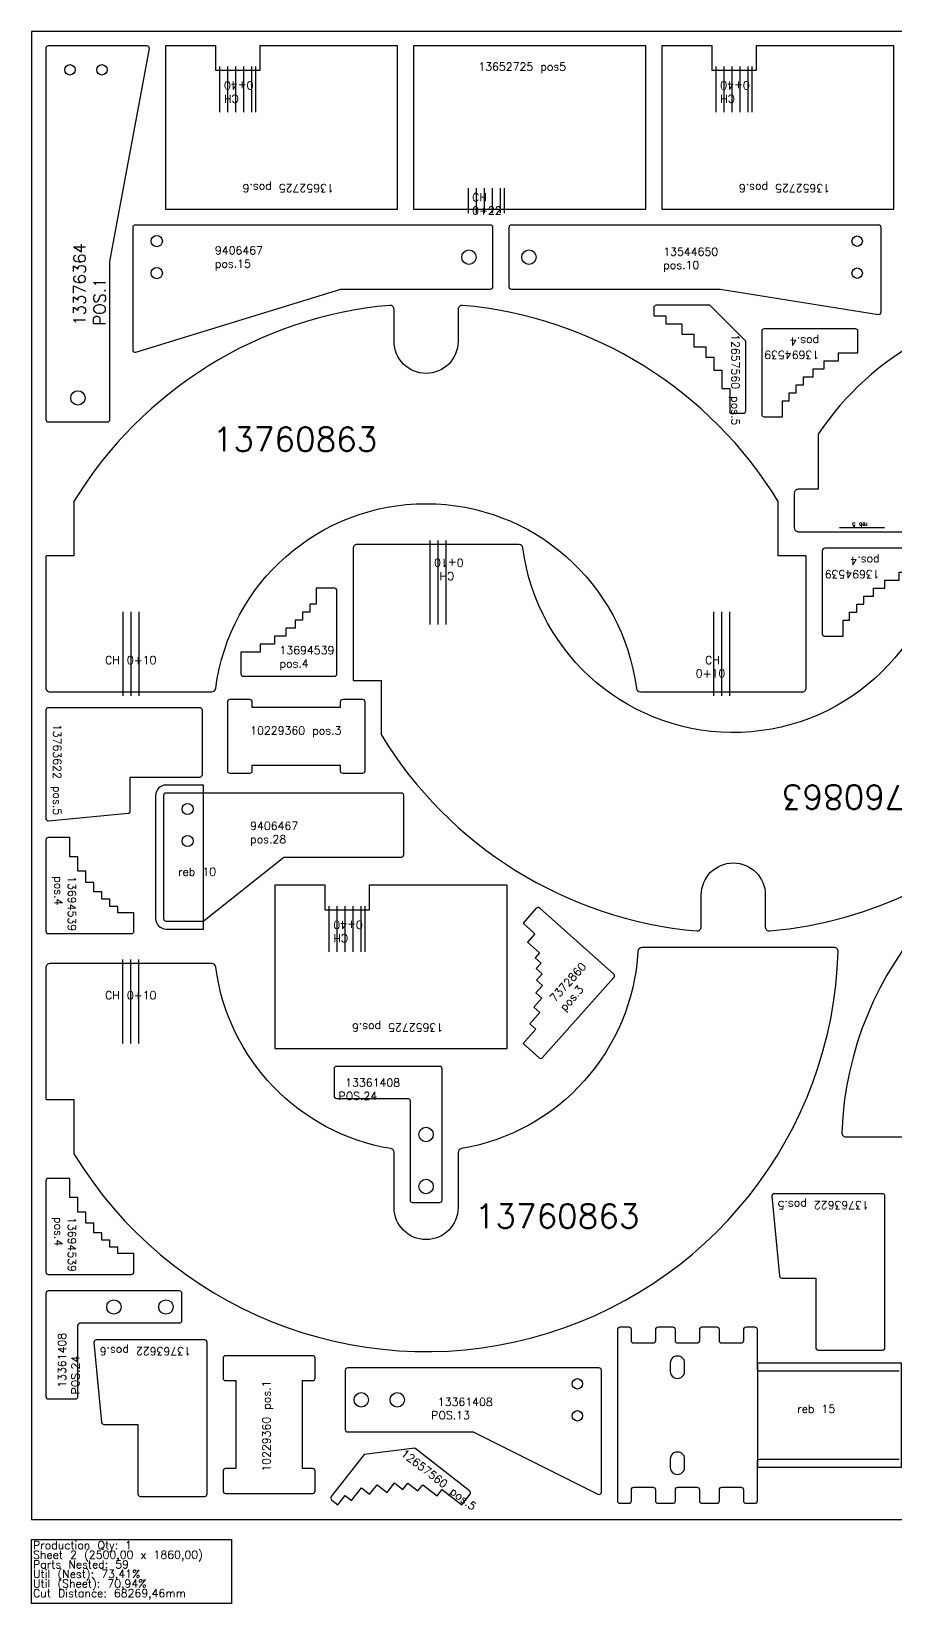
# Model space of a CAD drawing. Header units: millimetres. Extents: x 2625 to 5125, y -105 to 1860.
# Drawn here: x 2625 to 3704, y -105 to 1860 of the extents above; entities that cross this region are included whole.
import ezdxf

# ---------------------------------------------------------------- set-up
doc = ezdxf.new("R2010")
doc.units = ezdxf.units.MM
for name, color, linetype in [('10229360', 7, 'Continuous'), ('12657560', 7, 'Continuous'), ('12658287', 7, 'Continuous'), ('13361408v0', 7, 'Continuous'), ('13376364v01', 7, 'Continuous'), ('13544650v0', 7, 'Continuous'), ('13558074', 7, 'Continuous'), ('13694534', 7, 'Continuous'), ('13694539', 7, 'Continuous'), ('13760863', 7, 'Continuous'), ('13763622', 7, 'Continuous'), ('Chanfro', 7, 'Continuous'), ('Des.', 7, 'Continuous'), ('Rebaixo', 7, 'Continuous'), ('sheet', 24, 'Continuous'), ('Stats', 7, 'Continuous'), ('Texto', 7, 'Continuous')]:
    doc.layers.add(name, color=color, linetype=linetype)
doc.styles.get("Standard").update_dxf_attribs({"font": 'txt.shx'})

msp = doc.modelspace()

# ---------------------------------------------------------------- linework, layer by layer
at = {"color": 2}
for points in [[(3082.4, 1638), (3082.4, 1842), (2910.4, 1842), (2910.4, 1811), (2855.4, 1811), (2855.4, 1842), (2792.4, 1842), (2792.4, 1638)], [(3102.4, 1638), (3392.4, 1638), (3392.4, 1842), (3102.4, 1842)], [(3702.4, 1638), (3702.4, 1842), (3530.4, 1842), (3530.4, 1811), (3475.4, 1811), (3475.4, 1842), (3412.4, 1842), (3412.4, 1638)], [(3219.1, 588.8), (3219.1, 792.8), (3047.1, 792.8), (3047.1, 761.8), (2992.1, 761.8), (2992.1, 792.8), (2929.1, 792.8), (2929.1, 588.8)]]:
    msp.add_lwpolyline(points, close=True, dxfattribs=at)
msp.add_lwpolyline([(3239.1, 595.2), (3259.2, 577.2, 0.414214), (3263.5, 577.5), (3352.7, 677.4, 0.414214), (3352.5, 681.7), (3260, 764.2, 0.414214), (3255.7, 764), (3239.1, 745.4), (3254, 732), (3244.7, 721.6), (3259.6, 708.3), (3254.3, 702.3), (3261.7, 695.6), (3255.7, 688.9), (3263.2, 682.3), (3255.9, 674.1), (3263.3, 667.4), (3255.3, 658.5), (3262.8, 651.8), (3252.8, 640.6), (3260.3, 633.9), (3247.6, 619.8), (3255.1, 613.1)], format="xyb", close=True, dxfattribs=at)
at = {"layer": '10229360', "color": 2}
for points in [[(2900.8, 935.9), (2900.8, 942.9), (3010.8, 942.9), (3010.8, 935.9, 0.414214), (3013.8, 932.9), (3038.8, 932.9, 0.414214), (3041.8, 935.9), (3041.8, 1021.9, 0.414214), (3038.8, 1024.9), (3013.8, 1024.9, 0.414214), (3010.8, 1021.9), (3010.8, 1014.9), (2900.8, 1014.9), (2900.8, 1021.9, 0.414214), (2897.8, 1024.9), (2872.8, 1024.9, 0.414214), (2869.8, 1021.9), (2869.8, 935.9, 0.414214), (2872.8, 932.9), (2897.8, 932.9, 0.414214)], [(2979.4, 35.7), (2979.4, 60.7, 0.414214), (2976.4, 63.7), (2963.4, 63.7), (2963.4, 173.7), (2976.4, 173.7, 0.414214), (2979.4, 176.7), (2979.4, 201.7, 0.414214), (2976.4, 204.7), (2867.4, 204.7, 0.414214), (2864.4, 201.7), (2864.4, 176.7, 0.414214), (2867.4, 173.7), (2880.4, 173.7), (2880.4, 63.7), (2867.4, 63.7, 0.414214), (2864.4, 60.7), (2864.4, 35.7, 0.414214), (2867.4, 32.7), (2976.4, 32.7, 0.414214)]]:
    msp.add_lwpolyline(points, format="xyb", close=True, dxfattribs=at)
at = {"layer": '12657560', "color": 2}
for points in [[(3497.4, 1382.7), (3514.4, 1382.7, 0.414214), (3517.4, 1385.7), (3517.4, 1472.7), (3472.4, 1517.7), (3405.4, 1517.7, 0.414214), (3402.4, 1514.7), (3402.4, 1504.7), (3417.4, 1504.7), (3417.4, 1494.7), (3437.4, 1494.7), (3437.4, 1481.7), (3452.4, 1481.7), (3452.4, 1465.7), (3467.4, 1465.7), (3467.4, 1452.7), (3477.4, 1452.7), (3477.4, 1436.7), (3487.4, 1436.7), (3487.4, 1413.7), (3497.4, 1413.7)], [(3162.5, 18.3), (3172.9, 31.7, 0.414214), (3172.4, 36), (3103.8, 89.4), (3040.6, 81.5), (2999.5, 28.7, 0.414214), (3000, 24.5), (3007.9, 18.3), (3017.1, 30.2), (3025, 24), (3037.3, 39.8), (3047.5, 31.8), (3056.7, 43.6), (3069.4, 33.8), (3078.6, 45.7), (3088.8, 37.7), (3095, 45.6), (3107.6, 35.7), (3113.8, 43.6), (3131.9, 29.5), (3138, 37.4)]]:
    msp.add_lwpolyline(points, format="xyb", close=True, dxfattribs=at)
at = {"layer": '12658287', "color": 1}
msp.add_lwpolyline([(3709, 185.4), (3535, 185.4, -0.414214), (3532, 188.4), (3532, 237.4, 0.414214), (3529, 240.4), (3517.5, 240.4, 0.414214), (3514.5, 237.4), (3514.5, 223.4, -0.414214), (3511.5, 220.4), (3487.5, 220.4, -0.414214), (3484.5, 223.4), (3484.5, 237.4, 0.414214), (3481.5, 240.4), (3462.5, 240.4, 0.414214), (3459.5, 237.4), (3459.5, 223.4, -0.414214), (3456.5, 220.4), (3432.5, 220.4, -0.414214), (3429.5, 223.4), (3429.5, 237.4, 0.414214), (3426.5, 240.4), (3407.5, 240.4, 0.414214), (3404.5, 237.4), (3404.5, 223.4, -0.414214), (3401.5, 220.4), (3377.5, 220.4, -0.414214), (3374.5, 223.4), (3374.5, 237.4, 0.414214), (3371.5, 240.4), (3360, 240.4, 0.414214), (3357, 237.4), (3357, 23.4, 0.414214), (3360, 20.4), (3371.5, 20.4, 0.414214), (3374.5, 23.4), (3374.5, 37.4, -0.414214), (3377.5, 40.4), (3401.5, 40.4, -0.414214), (3404.5, 37.4), (3404.5, 23.4, 0.414214), (3407.5, 20.4), (3426.5, 20.4, 0.414214), (3429.5, 23.4), (3429.5, 37.4, -0.414214), (3432.5, 40.4), (3456.5, 40.4, -0.414214), (3459.5, 37.4), (3459.5, 23.4, 0.414214), (3462.5, 20.4), (3481.5, 20.4, 0.414214), (3484.5, 23.4), (3484.5, 37.4, -0.414214), (3487.5, 40.4), (3511.5, 40.4, -0.414214), (3514.5, 37.4), (3514.5, 23.4, 0.414214), (3517.5, 20.4), (3529, 20.4, 0.414214), (3532, 23.4), (3532, 72.4, -0.414214), (3535, 75.4), (3709, 75.4, -0.414214)], format="xyb", dxfattribs=at)
for points in [[(3423, 185.4, 1.00002), (3441, 185.4), (3441, 195.4, 1.000031), (3423, 195.4)], [(3441, 75.4, 1.000015), (3423, 75.4), (3423, 65.4, 1.00002), (3441, 65.4)]]:
    msp.add_lwpolyline(points, format="xyb", close=True, dxfattribs=at)
at = {"layer": '13361408v0', "color": 2}
for points in [[(3003, 563.3), (3003, 529.3, 0.414214), (3006, 526.3), (3095, 526.3, -0.414214), (3098, 523.3), (3098, 399.3, 0.414214), (3101, 396.3), (3135, 396.3, 0.414214), (3138, 399.3), (3138, 563.3, 0.414214), (3135, 566.3), (3006, 566.3, 0.414214)], [(2646, 150.7), (2680, 150.7, 0.414214), (2683, 153.7), (2683, 242.7, -0.414214), (2686, 245.7), (2810, 245.7, 0.414214), (2813, 248.7), (2813, 282.7, 0.414214), (2810, 285.7), (2646, 285.7, 0.414214), (2643, 282.7), (2643, 153.7, 0.414214)], [(3017, 112.6, 0.414214), (3020, 109.6), (3176.3, 109.6, -0.116434), (3177.6, 109.2), (3332.7, 31.7, 0.557537), (3337, 34.4), (3337, 186.6, 0.414214), (3334, 189.6), (3020, 189.6, 0.414214), (3017, 186.6)]]:
    msp.add_lwpolyline(points, format="xyb", close=True, dxfattribs=at)
for centre, radius in [((3118, 481.3), 9), ((3118, 416.3), 9), ((2728, 265.7), 9), ((2793, 265.7), 9), ((3037, 149.6), 9), ((3082, 149.6), 9), ((3307, 169.6), 6.5), ((3307, 129.6), 6.5)]:
    msp.add_circle(centre, radius, dxfattribs=at)
at = {"layer": '13376364v01', "color": 2}
msp.add_lwpolyline([(2720, 1372, 0.414214), (2723, 1375), (2723, 1571.7, -0.04581), (2723.1, 1572.3), (2772.3, 1838.5, 0.468921), (2769.4, 1842), (2646, 1842, 0.414214), (2643, 1839), (2643, 1375, 0.414214), (2646, 1372)], format="xyb", close=True, dxfattribs=at)
for centre, radius in [((2673, 1812), 6.5), ((2713, 1812), 6.5), ((2683, 1402), 9)]:
    msp.add_circle(centre, radius, dxfattribs=at)
at = {"layer": '13544650v0', "color": 2}
msp.add_lwpolyline([(3221.5, 1540.9, 0.414214), (3224.5, 1537.9), (3484.8, 1537.9, -0.039399), (3485.3, 1537.8), (3683.1, 1506.4, 0.461138), (3686.5, 1509.4), (3686.5, 1614.9, 0.414214), (3683.5, 1617.9), (3224.5, 1617.9, 0.414214), (3221.5, 1614.9)], format="xyb", close=True, dxfattribs=at)
for centre, radius in [((3656.5, 1597.9), 6.5), ((3246.5, 1577.9), 9), ((3656.5, 1557.9), 6.5)]:
    msp.add_circle(centre, radius, dxfattribs=at)
at = {"layer": '13558074', "color": 2}
msp.add_lwpolyline([(4442.1, 563.3, 0.414214), (4447.1, 568.3), (4447.1, 623.3, 0.414214), (4442.1, 628.3), (4412.1, 628.3), (4412.1, 709.4, 0.212169), (4117.8, 889.7, 0.453224), (4112.1, 884.7), (4112.1, 833.3, -1.000001), (4012.1, 833.3), (4012.1, 884.7, 0.453224), (4006.5, 889.7, 0.36609), (3637.4, 483.5, 0.424715), (3642.4, 478.3), (3848.7, 478.3, 0.393813), (3853.6, 483, -0.75439), (4246.9, 566, 0.27799), (4251.3, 563.3)], format="xyb", close=True, dxfattribs=at)
at = {"layer": '13694534', "color": 2}
msp.add_lwpolyline([(4077.2, 1234.7), (4233, 1234.7, 0.414214), (4238, 1239.7), (4238, 1282.7, 0.414214), (4233, 1287.7), (4208, 1287.7), (4208, 1356.7, 0.536675), (3608, 1356.7), (3608, 1287.7), (3583, 1287.7, 0.414214), (3578, 1282.7), (3578, 1239.7, 0.414214), (3583, 1234.7), (3738.8, 1234.7, 0.287408), (3743.3, 1237.5, -0.244504), (3878.8, 1338.4, 0.368017), (3883, 1343.3), (3883, 1402.7, -0.999993), (3933, 1402.7), (3933, 1343.3, 0.368017), (3937.2, 1338.4, -0.244504), (4072.7, 1237.5, 0.287408)], format="xyb", close=True, dxfattribs=at)
at = {"layer": '13694539', "color": 2}
for points in [[(3657.4, 1458.3), (3657.4, 1485.3, 0.414214), (3654.4, 1488.3), (3540.4, 1488.3, 0.414214), (3537.4, 1485.3), (3537.4, 1381.3, 0.414214), (3540.4, 1378.3), (3563.4, 1378.3), (3563.4, 1398.3), (3571.4, 1398.3), (3571.4, 1408.3), (3580.4, 1408.3), (3580.4, 1418.3), (3589.4, 1418.3), (3589.4, 1428.3), (3601.4, 1428.3), (3601.4, 1438.3), (3615.4, 1438.3), (3615.4, 1448.3), (3633.4, 1448.3), (3633.4, 1458.3)], [(3733, 1184.1), (3733, 1211.1, 0.414214), (3730, 1214.1), (3616, 1214.1, 0.414214), (3613, 1211.1), (3613, 1107.1, 0.414214), (3616, 1104.1), (3639, 1104.1), (3639, 1124.1), (3647, 1124.1), (3647, 1134.1), (3656, 1134.1), (3656, 1144.1), (3665, 1144.1), (3665, 1154.1), (3677, 1154.1), (3677, 1164.1), (3691, 1164.1), (3691, 1174.1), (3709, 1174.1), (3709, 1184.1)], [(2886.6, 1084), (2886.6, 1057, 0.414214), (2889.6, 1054), (3003.6, 1054, 0.414214), (3006.6, 1057), (3006.6, 1161, 0.414214), (3003.6, 1164), (2980.6, 1164), (2980.6, 1144), (2972.6, 1144), (2972.6, 1134), (2963.6, 1134), (2963.6, 1124), (2954.6, 1124), (2954.6, 1114), (2942.6, 1114), (2942.6, 1104), (2928.6, 1104), (2928.6, 1094), (2910.6, 1094), (2910.6, 1084)], [(2673, 852.4), (2646, 852.4, 0.414214), (2643, 849.4), (2643, 735.4, 0.414214), (2646, 732.4), (2750, 732.4, 0.414214), (2753, 735.4), (2753, 758.4), (2733, 758.4), (2733, 766.4), (2723, 766.4), (2723, 775.4), (2713, 775.4), (2713, 784.4), (2703, 784.4), (2703, 796.4), (2693, 796.4), (2693, 810.4), (2683, 810.4), (2683, 828.4), (2673, 828.4)], [(2673, 426.4), (2646, 426.4, 0.414214), (2643, 423.4), (2643, 309.4, 0.414214), (2646, 306.4), (2750, 306.4, 0.414214), (2753, 309.4), (2753, 332.4), (2733, 332.4), (2733, 340.4), (2723, 340.4), (2723, 349.4), (2713, 349.4), (2713, 358.4), (2703, 358.4), (2703, 370.4), (2693, 370.4), (2693, 384.4), (2683, 384.4), (2683, 402.4), (2673, 402.4)]]:
    msp.add_lwpolyline(points, format="xyb", close=True, dxfattribs=at)
at = {"layer": '13760863', "color": 2}
for points in [[(3380.8, 1039, 0.376631), (3385.7, 1034.6), (3588, 1034.6, 0.414214), (3593, 1039.6), (3593, 1203.6, 0.000528), (3592.6, 1204.6), (3558, 1204.6), (3558, 1272.3, 0.238363), (3163.4, 1517.6, 0.440334), (3158, 1512.7), (3158, 1472.6, -0.999997), (3078, 1472.6), (3078, 1512.7, 0.440334), (3072.6, 1517.6, 0.238363), (2678, 1272.3), (2678, 1204.6), (2643.4, 1204.6, 0.000528), (2643, 1203.6), (2643, 1039.6, 0.414214), (2648, 1034.6), (2850.3, 1034.6, 0.376631), (2855.2, 1039, -0.877777)], [(3061.8, 1048.7), (3061.8, 981.1, 0.238363), (3456.3, 735.7, 0.440334), (3461.8, 740.7), (3461.8, 780.7, -0.999997), (3541.8, 780.7), (3541.8, 740.7, 0.440334), (3547.2, 735.7, 0.380126), (4016.6, 1233.6, 0.422856), (4011.6, 1238.7), (3771.4, 1238.7, 0.398025), (3766.4, 1234, -0.911263), (3239, 1214.4, 0.376631), (3234.1, 1218.7), (3031.8, 1218.7, 0.414214), (3026.8, 1213.7), (3026.8, 1049.7, 0.000528), (3027.2, 1048.7)], [(2678, 524.9), (2678, 457.3, 0.746767), (3632.8, 709.8, 0.422856), (3627.8, 714.9), (3387.6, 714.9, 0.398025), (3382.6, 710.2, -0.350299), (3162.2, 463.6, 0.365977), (3158, 458.7), (3158, 389.9, -0.999998), (3078, 389.9), (3078, 458.7, 0.365977), (3073.8, 463.6, -0.329546), (2855.2, 690.6, 0.376631), (2850.3, 694.9), (2648, 694.9, 0.414214), (2643, 689.9), (2643, 525.9, 0.000528), (2643.4, 524.9)]]:
    msp.add_lwpolyline(points, format="xyb", close=True, dxfattribs=at)
at = {"layer": '13763622', "color": 2}
for points in [[(2748.5, 928.1), (2835.5, 928.1, 0.414214), (2838.5, 931.1), (2838.5, 1011.6, 0.414214), (2835.5, 1014.6), (2646, 1014.6, 0.414214), (2643, 1011.6), (2643, 876.2, 0.442577), (2646.3, 873.3), (2745.8, 882.8, 0.386408), (2748.5, 885.8)], [(3604.7, 301.8), (3604.7, 214.8, 0.414214), (3607.7, 211.8), (3688.2, 211.8, 0.414214), (3691.2, 214.8), (3691.2, 404.3, 0.414214), (3688.2, 407.3), (3552.9, 407.3, 0.442577), (3549.9, 404), (3559.5, 304.5, 0.386408), (3562.4, 301.8)], [(2757.9, 119), (2757.9, 32, 0.414214), (2760.9, 29), (2841.4, 29, 0.414214), (2844.4, 32), (2844.4, 221.5, 0.414214), (2841.4, 224.5), (2706, 224.5, 0.442577), (2703, 221.2), (2712.6, 121.7, 0.386408), (2715.6, 119)]]:
    msp.add_lwpolyline(points, format="xyb", close=True, dxfattribs=at)
at = {"layer": 'Chanfro', "color": 2}
for p, q in [((2860.4, 1759), (2860.4, 1816)), ((2870.4, 1759), (2870.4, 1816)), ((2880.4, 1759), (2880.4, 1816)), ((2890.4, 1759), (2890.4, 1816)), ((2900.4, 1759), (2900.4, 1816)), ((2905.4, 1759), (2905.4, 1816)), ((3480.4, 1759), (3480.4, 1816)), ((3490.4, 1759), (3490.4, 1816)), ((3500.4, 1759), (3500.4, 1816)), ((3510.4, 1759), (3510.4, 1816)), ((3520.4, 1759), (3520.4, 1816)), ((3525.4, 1759), (3525.4, 1816)), ((3170.4, 1664), (3170.4, 1633)), ((3180.4, 1664), (3180.4, 1633)), ((3190.4, 1664), (3190.4, 1633)), ((3200.4, 1664), (3200.4, 1633)), ((3210.4, 1664), (3210.4, 1633)), ((3215.4, 1664), (3215.4, 1633)), ((3122.9, 1118.7), (3122.9, 1223.7)), ((3132.9, 1118.7), (3132.9, 1223.7)), ((3142.9, 1118.7), (3142.9, 1223.7)), ((2739.1, 1134.6), (2739.1, 1029.6)), ((2749.1, 1134.6), (2749.1, 1029.6)), ((2759.1, 1134.6), (2759.1, 1029.6)), ((3476.9, 1134.6), (3476.9, 1029.6)), ((3486.9, 1134.6), (3486.9, 1029.6)), ((3496.9, 1134.6), (3496.9, 1029.6)), ((2997.1, 709.8), (2997.1, 766.8)), ((3007.1, 709.8), (3007.1, 766.8)), ((3017.1, 709.8), (3017.1, 766.8)), ((3027.1, 709.8), (3027.1, 766.8)), ((3037.1, 709.8), (3037.1, 766.8)), ((3042.1, 709.8), (3042.1, 766.8)), ((2739.1, 594.9), (2739.1, 699.9)), ((2749.1, 594.9), (2749.1, 699.9)), ((2759.1, 594.9), (2759.1, 699.9))]:
    msp.add_line(p, q, dxfattribs=at)
at = {"layer": 'Des.', "color": 2}
msp.add_lwpolyline([(3201.5, 1614.9, 0.414214), (3198.5, 1617.9), (2754.5, 1617.9, 0.414214), (2751.5, 1614.9), (2751.5, 1461.9, 0.504604), (2755.4, 1459.1), (3011.5, 1537.9), (3198.5, 1537.9, 0.414214), (3201.5, 1540.9)], format="xyb", close=True, dxfattribs=at)
at = {"layer": 'Des.', "color": 1}
msp.add_lwpolyline([(2790.1, 905.1), (2790.1, 751.1, 0.414214), (2793.1, 748.1), (2839, 748.1, 0.170304), (2840.9, 748.7), (2940.1, 828.1), (3087.1, 828.1, 0.414214), (3090.1, 831.1), (3090.1, 905.1, 0.414214), (3087.1, 908.1), (2793.1, 908.1, 0.414214)], format="xyb", close=True, dxfattribs=at)
at = {"layer": 'Des.', "color": 2}
for centre, radius in [((2781.5, 1597.9), 7), ((3171.5, 1577.9), 9), ((2781.5, 1557.9), 7)]:
    msp.add_circle(centre, radius, dxfattribs=at)
at = {"layer": 'Des.', "color": 1}
for centre in [(2820.1, 888.1), (2820.1, 848.1)]:
    msp.add_circle(centre, 7, dxfattribs=at)
at = {"layer": 'Rebaixo', "color": 2}
msp.add_line((3690.8, 1239.7), (3634.6, 1239.7), dxfattribs=at)
at = {"layer": 'Rebaixo', "color": 1}
msp.add_lwpolyline([(2840.1, 918.1), (2793.1, 918.1, 0.414214), (2780.1, 905.1), (2780.1, 751.1, 0.414214), (2793.1, 738.1), (2839, 738.1, 0.020262), (2840.1, 738.1)], format="xyb", close=True, dxfattribs=at)
msp.add_lwpolyline([(3532, 195.4), (3532, 65.4), (3712, 65.4), (3712, 195.4)], close=True, dxfattribs=at)
at = {"layer": 'sheet', "color": 7}
msp.add_lwpolyline([(2625, 0), (5125, 0), (5125, 1860), (2625, 1860)], close=True, dxfattribs=at)
at = {"layer": 'Stats', "color": 151}
msp.add_lwpolyline([(2625, -25), (2875, -25), (2875, -105), (2625, -105), (2625, -25)], close=True, dxfattribs=at)

# ---------------------------------------------------------------- texts
at = {"layer": 'Chanfro', "color": 2, "char_height": 10, "rotation": 180}
for s, insert, width, attachment_point in [('CH 0+40', (2865.5, 1770.8), 32.324, 3), ('CH 0+40', (3485.5, 1770.8), 32.324, 3), ('{\\W1.304335; }CH 0+10', (3164.9, 1174.2), 64.286, 1), ('CH 0+40', (3002.1, 721.6), 32.324, 3)]:
    msp.add_mtext(s, dxfattribs=dict(at, insert=insert, width=width, attachment_point=attachment_point))
at = {"layer": 'Chanfro', "color": 2, "char_height": 10}
for s, insert, width, attachment_point in [('{\\W1.79937; }CH \\P{\\W0.280038; }0+22', (3175.5, 1657.7), 32.324, 1), ('CH 0+10', (2781.1, 1079.2), 64.286, 3), ('{\\W1.304335; }CH 0+10', (3454.9, 1079.2), 64.286, 1), ('CH 0+10', (2781.1, 650.4), 64.286, 9)]:
    msp.add_mtext(s, dxfattribs=dict(at, insert=insert, width=width, attachment_point=attachment_point))
at = {"layer": 'Rebaixo', "color": 2, "insert": (3669.6, 1246), "char_height": 5, "width": 41.713, "attachment_point": 7, "rotation": 180}
msp.add_mtext('reb 5', dxfattribs=at)
at = {"layer": 'Rebaixo', "color": 1, "char_height": 10, "attachment_point": 1}
for s, width, insert in [('reb 10', 45.795, (2808.2, 814.7)), ('reb 15', 89.19, (3581.7, 143.3))]:
    msp.add_mtext_dynamic_manual_height_columns(s, width=width, gutter_width=12.5, heights=[0], dxfattribs=dict(at, insert=insert))
at = {"layer": 'Stats', "color": 60}
for s, p in [('Sheet 2 (2500,00 x 1860,00)', (2627, -49)), ('Production Qty: 1', (2627, -37)), ('Parts Nested: 59', (2627, -61)), ('Util (Nest): 73,41%', (2627, -73)), ('Util (Sheet): 70,94%', (2627, -85)), ('Cut Distance: 68269,46mm', (2627, -97))]:
    msp.add_text(s, height=10, dxfattribs=at).set_placement(p)
at = {"layer": 'Texto', "color": 2}
for s, insert, char_height, width, attachment_point in [('13652725 pos5', (3183.3, 1821), 10, 122.875, 1), ('9406467 pos.15', (2854.2, 1591.4), 10, 101.669, 1), ('13544650\\Ppos.10', (3414.3, 1589.7), 10, 103.504, 1), ('13760863', (2851.4, 1365.2), 30, 230.349, 1), ('13694539 pos.4', (2934.9, 1091.6), 10, 45.812, 1), ('10229360 pos.3', (2898.3, 991.2), 10, 114.045, 1), ('{\\W0.947716; }13361408 POS.24', (3008.5, 551.1), 10, 120.119, 1), ('13760863', (3384.6, 364.3), 30, 230.349, 9), ('{\\W0.942444; }13361408 POS.13', (3124.3, 152.1), 10, 120.119, 1)]:
    msp.add_mtext(s, dxfattribs=dict(at, insert=insert, char_height=char_height, width=width, attachment_point=attachment_point))
for s, insert, char_height, width, attachment_point, rotation in [('13652725 pos.6', (2888.8, 1659), 10, 122.875, 3, 180), ('13652725 pos.6', (3508.8, 1659), 10, 122.875, 3, 180), ('13376364 POS.1', (2677.7, 1492.4), 15, 165.283, 1, 90), ('12657560 pos.5', (3509.5, 1481.6), 10, 151.221, 1, 270), ('13694539 pos.4', (3609, 1450.7), 10, 45.812, 1, 180), ('13694539 pos.4', (3684.6, 1176.5), 10, 45.812, 1, 180), ('13763622 pos.5', (2662.2, 994.4), 10, 113.35, 1, 270), ('13760863', (3768.3, 888.1), 30, 230.349, 1, 180), ('13694539 pos.4', (2680.6, 804.1), 10, 45.812, 1, 270), ('7372860 pos.3', (3271.5, 652.6), 10, 66.712, 1, 48.2397), ('13652725 pos.6', (3025.4, 609.9), 10, 122.875, 3, 180), ('13763622 pos.5', (3671.1, 388.1), 10, 113.35, 1, 180), ('13694539 pos.4', (2680.6, 378.1), 10, 45.812, 1, 270), ('{\\W0.947716; }13361408 POS.24', (2658.2, 156.3), 10, 120.119, 1, 90), ('13763622 pos.6', (2824.2, 205.3), 10, 113.35, 1, 180), ('10229360 pos.1', (2913.6, 59.8), 10, 114.045, 1, 90), ('12657560 pos.5', (3092, 88.7), 10, 151.221, 1, 322.0925)]:
    msp.add_mtext(s, dxfattribs=dict(at, insert=insert, char_height=char_height, width=width, attachment_point=attachment_point, rotation=rotation))
at = {"layer": 'Texto', "color": 1, "insert": (2898.2, 872), "char_height": 10, "width": 101.669, "attachment_point": 1}
msp.add_mtext('9406467 pos.28', dxfattribs=at)

doc.saveas('drawing.dxf')
